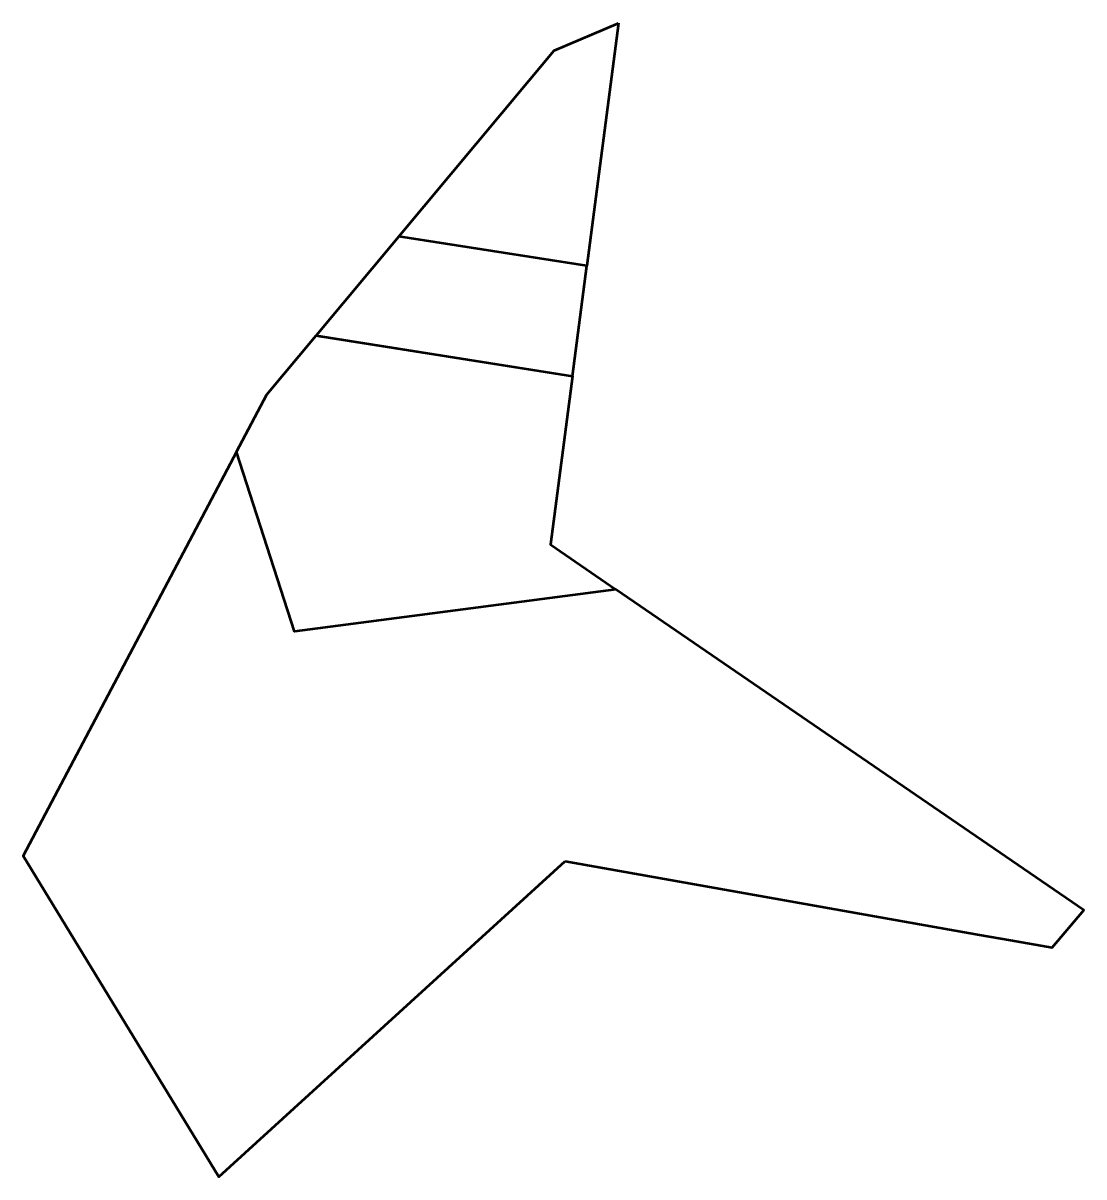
# Model space of a CAD drawing. Header units: metres. Extents: x 807444 to 807557, y 9157414 to 9157536.
import ezdxf

# ---------------------------------------------------------------- set-up
doc = ezdxf.new("R2010")
doc.units = ezdxf.units.M
doc.header["$MEASUREMENT"] = 0
doc.layers.add('2892-21019', color=1, linetype='Continuous')

msp = doc.modelspace()

# ---------------------------------------------------------------- linework, layer by layer
at = {"layer": '2892-21019', "color": 3, "lineweight": 53, "true_color": 0x00ff00}
msp.add_lwpolyline([(807507.44, 9157535.94), (807504.1, 9157510.24), (807484.21, 9157513.36), (807500.64, 9157533.05)], close=True, dxfattribs=at)
at = {"layer": '2892-21019', "color": 254, "lineweight": 53, "true_color": 0xcccccc}
for points in [[(807502.58, 9157498.58), (807504.1, 9157510.24), (807484.21, 9157513.36), (807475.46, 9157502.88), (807476.06, 9157502.78)], [(807501.79, 9157447.25), (807545.64, 9157439.47), (807548.9, 9157438.89), (807553.3, 9157438.11), (807556.67, 9157442.09), (807507.16, 9157476.02), (807473.17, 9157471.57), (807467.04, 9157490.57), (807444.46, 9157447.82), (807465.17, 9157413.85)]]:
    msp.add_lwpolyline(points, close=True, dxfattribs=at)
at = {"layer": '2892-21019', "color": 5, "lineweight": 53, "true_color": 0x0000ff}
msp.add_lwpolyline([(807475.46, 9157502.88), (807502.58, 9157498.58), (807500.26, 9157480.75), (807507.16, 9157476.02), (807473.17, 9157471.57), (807467.04, 9157490.57), (807470.25, 9157496.64)], close=True, dxfattribs=at)

doc.saveas('drawing.dxf')
